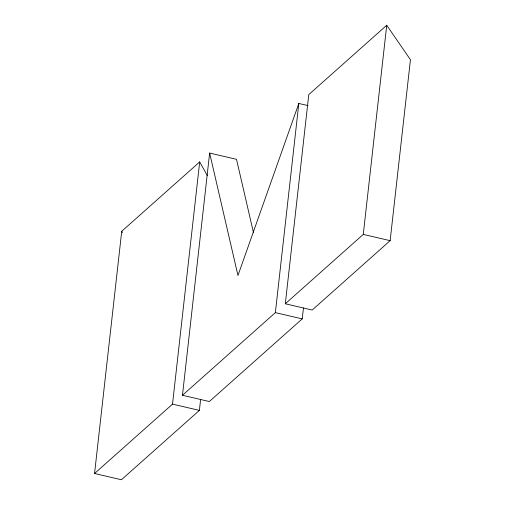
<?xml version="1.0" encoding="UTF-8"?>
<svg xmlns="http://www.w3.org/2000/svg" width="505" height="505" viewBox="0 0 505 505"><rect width="100%" height="100%" fill="white"/><g stroke="black" fill="none" stroke-linecap="round" stroke-linejoin="round"><path stroke-width="0.76" d="M200.618 399.436L199.393 410.388L121.427 479.75L94.555 473.494L121.724 231.284L199.69 161.916L207.34 175.645M94.555 473.494L172.521 404.133L199.69 161.916M303.461 307.917L302.236 318.882L209.341 401.532L182.469 395.276L209.638 153.059L236.51 159.315L253.485 232.679M182.469 395.276L275.364 312.633L298.821 103.468L308.037 105.614M285.312 303.776L308.776 94.612L386.735 25.25L410.445 59.723L390.144 240.664L312.185 310.032L285.312 303.776L363.272 234.408L386.735 25.25M298.821 103.468L237.962 275.484L209.638 153.059M363.272 234.408L390.144 240.664M275.364 312.633L302.236 318.882M172.521 404.133L199.393 410.388M121.724 231.284L122.494 232.653"/></g></svg>
